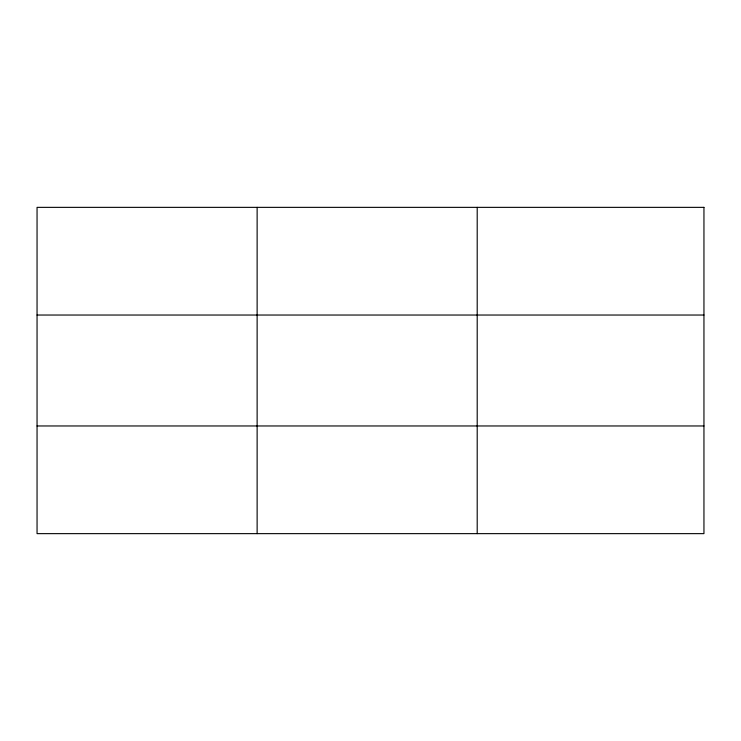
<?xml version="1.0" encoding="UTF-8"?>
<svg xmlns="http://www.w3.org/2000/svg" width="741" height="741" viewBox="0 0 741 741"><rect width="100%" height="100%" fill="white"/><g stroke="black" fill="none" stroke-linecap="round" stroke-linejoin="round"><path stroke-width="1.11" d="M257.127 533.64L257.127 207.36M477.204 533.64L477.204 207.36M37.05 315.036L703.95 315.036M37.05 425.964L703.95 425.964M703.95 207.36L703.95 533.64L37.05 533.64L37.05 207.36L703.95 207.36"/></g></svg>
